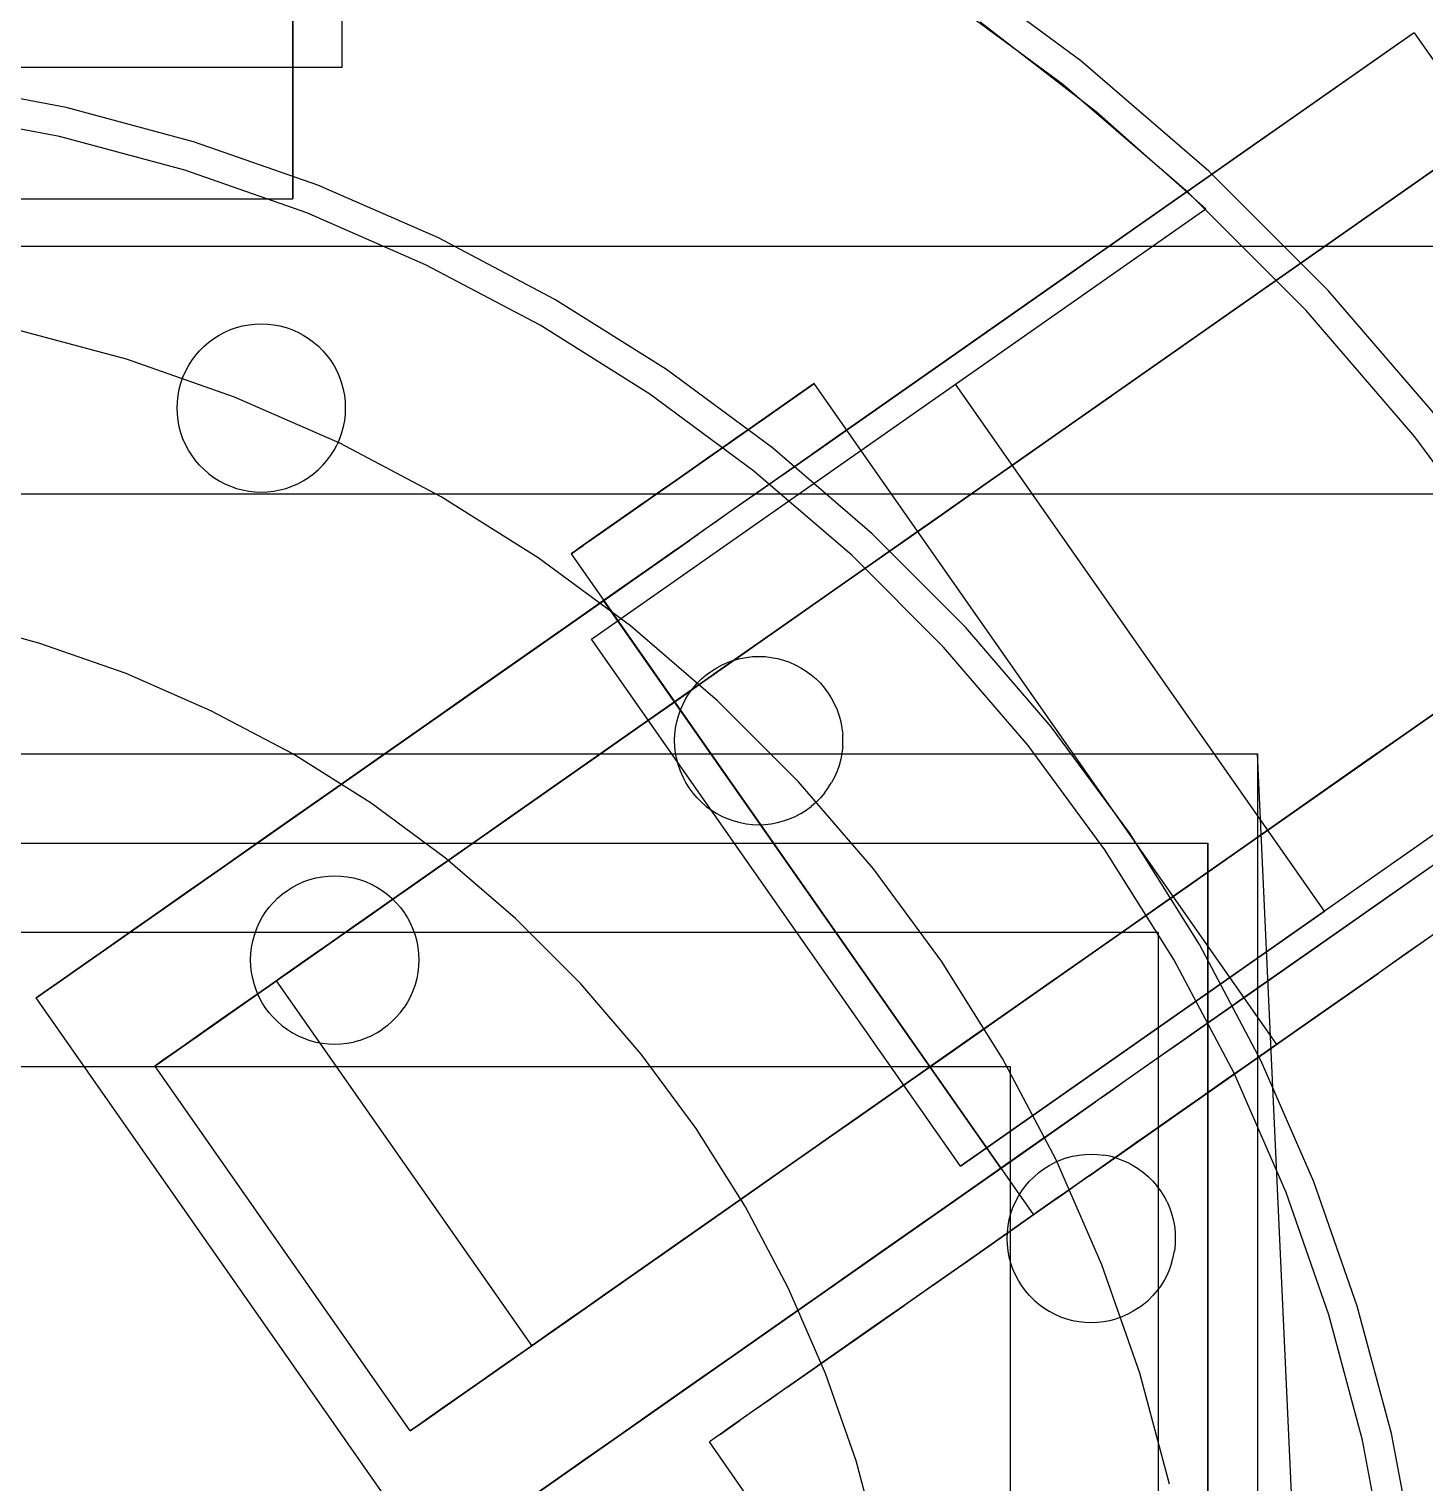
# Model space of a CAD drawing. Header units: millimetres. Extents: x -180 to 1414, y -663 to 972.
# Drawn here: x 1207.17 to 1235.39, y 511.92 to 541.29 of the extents above; entities that cross this region are included whole.
import ezdxf

# ---------------------------------------------------------------- set-up
doc = ezdxf.new("R2010")
doc.units = ezdxf.units.MM
doc.layers.add('TOP', color=8, linetype='Continuous')

msp = doc.modelspace()

# ---------------------------------------------------------------- linework, layer by layer
at = {"layer": 'TOP'}
for p, q in [((1213.5, 540.524), (1213.5, 567.789)), ((1212.5, 537.862), (1212.5, 562.619)), ((1260.527, 555.927), (1229.877, 534.466)), ((1259.162, 554.971), (1228.512, 533.51)), ((1235.039, 527.093), (1265.689, 548.554)), ((1264.324, 547.598), (1233.674, 526.137)), ((1247.49, 546.798), (1216.84, 525.337)), ((1215.475, 524.381), (1246.124, 545.842)), ((1212.5, 542.622), (1212.5, 537.862)), ((1228.431, 540.652), (1225.687, 542.676)), ((1228.057, 540.182), (1225.349, 542.181)), ((1228.057, 540.182), (1225.349, 542.181)), ((1213.5, 540.524), (1213.5, 541.367)), ((1226.398, 541.444), (1228.739, 539.628)), ((1235.012, 541.113), (1223.638, 533.149)), ((1235.012, 541.113), (1223.672, 533.173)), ((1235.167, 541.222), (1223.692, 533.187)), ((1235.128, 541.195), (1223.692, 533.187)), ((1235.128, 541.195), (1223.699, 533.192)), ((1235.012, 541.113), (1234.818, 540.977)), ((1235.128, 541.195), (1235.012, 541.113)), ((1235.167, 541.222), (1235.128, 541.195)), ((1235.167, 541.222), (1243.197, 529.754)), ((1234.549, 540.789), (1223.529, 533.073)), ((1234.549, 540.789), (1223.59, 533.115)), ((1234.818, 540.977), (1223.638, 533.149)), ((1234.818, 540.977), (1223.672, 533.173)), ((1234.549, 540.789), (1234.205, 540.548)), ((1234.818, 540.977), (1234.549, 540.789)), ((1186.5, 540.524), (1213.5, 540.524)), ((1234.205, 540.548), (1223.456, 533.021)), ((1234.205, 540.548), (1223.59, 533.115)), ((1231.016, 538.427), (1228.431, 540.652)), ((1234.205, 540.548), (1233.788, 540.256)), ((1207.922, 539.707), (1205.306, 540.202)), ((1233.788, 540.256), (1223.37, 532.961)), ((1233.788, 540.256), (1223.529, 533.073)), ((1230.608, 537.987), (1228.057, 540.182)), ((1230.608, 537.987), (1228.057, 540.182)), ((1233.788, 540.256), (1233.302, 539.915)), ((1233.302, 539.915), (1223.272, 532.893)), ((1233.302, 539.915), (1223.456, 533.021)), ((1233.302, 539.915), (1232.748, 539.528)), ((1207.788, 539.122), (1205.216, 539.609)), ((1207.788, 539.122), (1205.216, 539.609)), ((1207.788, 539.122), (1205.216, 539.609)), ((1210.493, 539.018), (1207.922, 539.707)), ((1228.739, 539.628), (1230.955, 537.662)), ((1252.652, 539.426), (1222.002, 517.964)), ((1232.748, 539.528), (1223.37, 532.961)), ((1232.748, 539.528), (1232.129, 539.095)), ((1210.316, 538.445), (1207.788, 539.122)), ((1210.316, 538.445), (1207.788, 539.122)), ((1210.316, 538.445), (1207.788, 539.122)), ((1213.006, 538.139), (1210.493, 539.018)), ((1232.129, 539.095), (1223.043, 532.732)), ((1232.129, 539.095), (1223.163, 532.816)), ((1232.129, 539.095), (1231.45, 538.619)), ((1212.787, 537.581), (1210.316, 538.445)), ((1212.787, 537.581), (1210.316, 538.445)), ((1212.787, 537.581), (1210.316, 538.445)), ((1220.637, 517.008), (1251.287, 538.47)), ((1231.45, 538.619), (1222.913, 532.641)), ((1231.45, 538.619), (1230.714, 538.103)), ((1233.427, 536.016), (1231.016, 538.427)), ((1215.446, 537.074), (1213.006, 538.139)), ((1230.714, 538.103), (1229.924, 537.551)), ((1187.5, 537.862), (1212.5, 537.862)), ((1232.987, 535.608), (1230.608, 537.987)), ((1232.987, 535.608), (1230.608, 537.987)), ((1215.186, 536.534), (1212.787, 537.581)), ((1215.186, 536.534), (1212.787, 537.581)), ((1215.186, 536.534), (1212.787, 537.581)), ((1218.542, 528.97), (1230.955, 537.662)), ((1229.924, 537.551), (1222.774, 532.544)), ((1225.898, 534.121), (1230.955, 537.662)), ((1229.924, 537.551), (1229.086, 536.964)), ((1217.8, 535.831), (1215.446, 537.074)), ((1229.086, 536.964), (1222.471, 532.331)), ((1229.086, 536.964), (1222.626, 532.44)), ((1229.086, 536.964), (1228.205, 536.346)), ((1210.013, 536.9), (1206.707, 536.9)), ((1210.147, 536.9), (1206.796, 536.9)), ((1213.264, 536.9), (1210.013, 536.9)), ((1213.441, 536.9), (1210.147, 536.9)), ((1216.44, 536.9), (1213.264, 536.9)), ((1216.66, 536.9), (1213.441, 536.9)), ((1219.525, 536.9), (1216.44, 536.9)), ((1219.785, 536.9), (1216.66, 536.9)), ((1222.5, 536.9), (1219.525, 536.9)), ((1222.8, 536.9), (1219.785, 536.9)), ((1225.349, 536.9), (1222.5, 536.9)), ((1225.687, 536.9), (1222.8, 536.9)), ((1228.057, 536.9), (1225.349, 536.9)), ((1228.431, 536.9), (1225.687, 536.9)), ((1230.608, 536.9), (1228.057, 536.9)), ((1231.016, 536.9), (1228.431, 536.9)), ((1232.987, 536.9), (1230.608, 536.9)), ((1233.427, 536.9), (1231.016, 536.9)), ((1235.182, 536.9), (1232.987, 536.9)), ((1235.652, 536.9), (1233.427, 536.9)), ((1237.181, 536.9), (1235.182, 536.9)), ((1217.5, 535.311), (1215.186, 536.534)), ((1217.5, 535.311), (1215.186, 536.534)), ((1217.5, 535.311), (1215.186, 536.534)), ((1228.205, 536.346), (1222.308, 532.218)), ((1228.205, 536.346), (1222.626, 532.44)), ((1228.205, 536.346), (1227.284, 535.702)), ((1220.054, 534.414), (1217.8, 535.831)), ((1235.652, 533.431), (1233.427, 536.016)), ((1227.284, 535.702), (1222.471, 532.331)), ((1227.284, 535.702), (1226.329, 535.033)), ((1235.182, 533.057), (1232.987, 535.608)), ((1235.182, 533.057), (1232.987, 535.608)), ((1209.137, 534.623), (1206.898, 535.223)), ((1211.013, 535.113), (1211.126, 535.172)), ((1211.126, 535.172), (1211.242, 535.223)), ((1211.242, 535.223), (1211.362, 535.265)), ((1211.362, 535.265), (1211.485, 535.298)), ((1211.485, 535.298), (1211.61, 535.321)), ((1211.61, 535.321), (1211.736, 535.336)), ((1211.736, 535.336), (1211.863, 535.34)), ((1211.863, 535.34), (1211.99, 535.336)), ((1211.99, 535.336), (1212.117, 535.321)), ((1212.117, 535.321), (1212.241, 535.298)), ((1212.241, 535.298), (1212.364, 535.265)), ((1212.364, 535.265), (1212.484, 535.223)), ((1212.484, 535.223), (1212.601, 535.172)), ((1212.601, 535.172), (1212.713, 535.113)), ((1219.716, 533.918), (1217.5, 535.311)), ((1219.716, 533.918), (1217.5, 535.311)), ((1219.716, 533.918), (1217.5, 535.311)), ((1210.617, 534.797), (1210.707, 534.886)), ((1210.707, 534.886), (1210.803, 534.969)), ((1210.803, 534.969), (1210.906, 535.045)), ((1210.906, 535.045), (1211.013, 535.113)), ((1212.713, 535.113), (1212.821, 535.045)), ((1212.821, 535.045), (1212.923, 534.969)), ((1212.923, 534.969), (1213.019, 534.886)), ((1213.019, 534.886), (1213.109, 534.797)), ((1226.329, 535.033), (1221.966, 531.978)), ((1226.329, 535.033), (1222.14, 532.1)), ((1226.329, 535.033), (1225.346, 534.345)), ((1211.326, 533.857), (1209.137, 534.623)), ((1210.391, 534.49), (1210.459, 534.598)), ((1210.459, 534.598), (1210.534, 534.7)), ((1210.534, 534.7), (1210.617, 534.797)), ((1213.109, 534.797), (1213.192, 534.7)), ((1213.192, 534.7), (1213.268, 534.598)), ((1213.268, 534.598), (1213.335, 534.49)), ((1210.281, 534.261), (1210.332, 534.378)), ((1210.332, 534.378), (1210.391, 534.49)), ((1213.335, 534.49), (1213.395, 534.378)), ((1213.395, 534.378), (1213.446, 534.261)), ((1222.196, 532.833), (1220.054, 534.414)), ((1225.346, 534.345), (1221.966, 531.978)), ((1225.346, 534.345), (1224.341, 533.641)), ((1229.877, 534.466), (1229.051, 533.887)), ((1210.182, 533.894), (1210.206, 534.019)), ((1210.206, 534.019), (1210.239, 534.141)), ((1210.239, 534.141), (1210.281, 534.261)), ((1213.446, 534.261), (1213.488, 534.141)), ((1213.488, 534.141), (1213.521, 534.019)), ((1213.521, 534.019), (1213.544, 533.894)), ((1218.542, 528.97), (1225.898, 534.121)), ((1219.05, 531.34), (1223.033, 534.129)), ((1219.198, 531.444), (1223.033, 534.129)), ((1223.04, 534.134), (1222.796, 533.963)), ((1222.796, 533.963), (1222.93, 534.057)), ((1222.87, 534.015), (1222.796, 533.963)), ((1223.04, 534.134), (1222.87, 534.015)), ((1222.93, 534.057), (1222.87, 534.015)), ((1223.04, 534.134), (1222.93, 534.057)), ((1222.93, 534.057), (1223.012, 534.115)), ((1222.978, 534.091), (1222.93, 534.057)), ((1223.033, 534.129), (1222.978, 534.091)), ((1223.012, 534.115), (1222.978, 534.091)), ((1223.033, 534.129), (1223.012, 534.115)), ((1223.033, 534.129), (1223.04, 534.134)), ((1232.389, 520.782), (1223.04, 534.134)), ((1233.354, 523.472), (1225.898, 534.121)), ((1210.163, 533.64), (1210.168, 533.767)), ((1210.168, 533.767), (1210.182, 533.894)), ((1213.45, 532.93), (1211.326, 533.857)), ((1213.544, 533.894), (1213.558, 533.767)), ((1213.558, 533.767), (1213.563, 533.64)), ((1222.504, 533.758), (1218.234, 530.769)), ((1221.822, 532.364), (1219.716, 533.918)), ((1221.822, 532.364), (1219.716, 533.918)), ((1221.822, 532.364), (1219.716, 533.918)), ((1221.129, 532.796), (1222.796, 533.963)), ((1221.648, 533.16), (1222.71, 533.903)), ((1221.648, 533.16), (1222.613, 533.835)), ((1222.504, 533.758), (1222.384, 533.674)), ((1222.613, 533.835), (1222.504, 533.758)), ((1222.71, 533.903), (1222.613, 533.835)), ((1222.796, 533.963), (1222.71, 533.903)), ((1229.051, 533.887), (1227.843, 533.041)), ((1228.19, 533.284), (1229.051, 533.887)), ((1210.168, 533.513), (1210.163, 533.64)), ((1210.182, 533.387), (1210.168, 533.513)), ((1213.558, 533.513), (1213.544, 533.387)), ((1213.563, 533.64), (1213.558, 533.513)), ((1222.384, 533.674), (1220.216, 532.157)), ((1222.114, 533.486), (1220.216, 532.157)), ((1224.341, 533.641), (1221.789, 531.854)), ((1221.967, 533.382), (1222.384, 533.674)), ((1222.114, 533.486), (1221.967, 533.382)), ((1222.384, 533.674), (1222.114, 533.486)), ((1222.254, 533.583), (1222.114, 533.486)), ((1222.384, 533.674), (1222.254, 533.583)), ((1224.341, 533.641), (1223.317, 532.924)), ((1228.512, 533.51), (1227.843, 533.041)), ((1210.206, 533.262), (1210.182, 533.387)), ((1210.239, 533.139), (1210.206, 533.262)), ((1210.281, 533.019), (1210.239, 533.139)), ((1213.488, 533.139), (1213.446, 533.019)), ((1213.521, 533.262), (1213.488, 533.139)), ((1213.544, 533.387), (1213.521, 533.262)), ((1221.648, 533.16), (1221.48, 533.042)), ((1221.811, 533.273), (1221.648, 533.16)), ((1221.967, 533.382), (1221.811, 533.273)), ((1223.59, 533.115), (1223.529, 533.073)), ((1223.638, 533.149), (1223.59, 533.115)), ((1223.672, 533.173), (1223.638, 533.149)), ((1223.692, 533.187), (1223.672, 533.173)), ((1223.699, 533.192), (1223.692, 533.187)), ((1231.729, 521.724), (1223.699, 533.192)), ((1227.298, 532.66), (1228.19, 533.284)), ((1210.332, 532.903), (1210.281, 533.019)), ((1210.391, 532.79), (1210.332, 532.903)), ((1213.335, 532.79), (1213.395, 532.903)), ((1213.446, 533.019), (1213.395, 532.903)), ((1215.5, 531.847), (1213.45, 532.93)), ((1221.307, 532.92), (1220.216, 532.157)), ((1221.307, 532.92), (1221.129, 532.796)), ((1221.48, 533.042), (1221.307, 532.92)), ((1223.317, 532.924), (1221.608, 531.727)), ((1224.214, 531.097), (1222.196, 532.833)), ((1223.317, 532.924), (1222.282, 532.2)), ((1223.163, 532.816), (1223.043, 532.732)), ((1223.272, 532.893), (1223.163, 532.816)), ((1223.37, 532.961), (1223.272, 532.893)), ((1223.456, 533.021), (1223.37, 532.961)), ((1223.529, 533.073), (1223.456, 533.021)), ((1227.843, 533.041), (1227.145, 532.552)), ((1237.181, 530.349), (1235.182, 533.057)), ((1237.181, 530.349), (1235.182, 533.057)), ((1210.459, 532.683), (1210.391, 532.79)), ((1210.534, 532.58), (1210.459, 532.683)), ((1210.617, 532.484), (1210.534, 532.58)), ((1213.109, 532.484), (1213.192, 532.58)), ((1213.192, 532.58), (1213.268, 532.683)), ((1213.268, 532.683), (1213.335, 532.79)), ((1219.353, 531.553), (1221.129, 532.796)), ((1220.035, 532.03), (1221.129, 532.796)), ((1220.216, 532.157), (1221.129, 532.796)), ((1220.766, 532.542), (1220.399, 532.284)), ((1220.582, 532.413), (1221.129, 532.796)), ((1220.766, 532.542), (1220.582, 532.413)), ((1221.129, 532.796), (1220.766, 532.542)), ((1220.948, 532.67), (1220.766, 532.542)), ((1221.129, 532.796), (1220.948, 532.67)), ((1222.774, 532.544), (1222.626, 532.44)), ((1222.913, 532.641), (1222.774, 532.544)), ((1223.043, 532.732), (1222.913, 532.641)), ((1226.38, 532.017), (1227.298, 532.66)), ((1227.145, 532.552), (1226.422, 532.046)), ((1210.707, 532.394), (1210.617, 532.484)), ((1210.707, 532.394), (1210.803, 532.311)), ((1210.803, 532.311), (1210.906, 532.236)), ((1210.906, 532.236), (1211.013, 532.168)), ((1212.713, 532.168), (1212.821, 532.236)), ((1212.821, 532.236), (1212.923, 532.311)), ((1212.923, 532.311), (1213.019, 532.394)), ((1213.019, 532.394), (1213.109, 532.484)), ((1220.216, 532.157), (1220.582, 532.413)), ((1220.399, 532.284), (1220.216, 532.157)), ((1220.582, 532.413), (1220.399, 532.284)), ((1223.806, 530.657), (1221.822, 532.364)), ((1223.806, 530.657), (1221.822, 532.364)), ((1223.806, 530.657), (1221.822, 532.364)), ((1222.471, 532.331), (1222.308, 532.218)), ((1222.626, 532.44), (1222.471, 532.331)), ((1211.013, 532.168), (1211.126, 532.109)), ((1211.126, 532.109), (1211.242, 532.058)), ((1211.242, 532.058), (1211.362, 532.016)), ((1211.362, 532.016), (1211.485, 531.983)), ((1211.485, 531.983), (1211.61, 531.959)), ((1211.61, 531.959), (1211.736, 531.945)), ((1211.736, 531.945), (1211.863, 531.94)), ((1211.863, 531.94), (1211.99, 531.945)), ((1211.99, 531.945), (1212.117, 531.959)), ((1212.117, 531.959), (1212.241, 531.983)), ((1212.241, 531.983), (1212.364, 532.016)), ((1212.364, 532.016), (1212.484, 532.058)), ((1212.484, 532.058), (1212.601, 532.109)), ((1212.601, 532.109), (1212.713, 532.168)), ((1219.516, 531.666), (1220.035, 532.03)), ((1220.035, 532.03), (1219.684, 531.784)), ((1220.035, 532.03), (1219.858, 531.906)), ((1220.216, 532.157), (1220.035, 532.03)), ((1222.282, 532.2), (1221.242, 531.471)), ((1221.966, 531.978), (1221.789, 531.854)), ((1222.14, 532.1), (1221.966, 531.978)), ((1222.308, 532.218), (1222.14, 532.1)), ((1225.442, 531.36), (1226.38, 532.017)), ((1225.678, 531.525), (1226.422, 532.046)), ((1210.013, 531.9), (1206.707, 531.9)), ((1210.147, 531.9), (1206.796, 531.9)), ((1213.264, 531.9), (1210.013, 531.9)), ((1213.441, 531.9), (1210.147, 531.9)), ((1216.44, 531.9), (1213.264, 531.9)), ((1216.66, 531.9), (1213.441, 531.9)), ((1217.463, 530.613), (1215.5, 531.847)), ((1219.525, 531.9), (1216.44, 531.9)), ((1219.785, 531.9), (1216.66, 531.9)), ((1219.516, 531.666), (1219.353, 531.553)), ((1219.684, 531.784), (1219.516, 531.666)), ((1222.5, 531.9), (1219.525, 531.9)), ((1219.858, 531.906), (1219.684, 531.784)), ((1222.8, 531.9), (1219.785, 531.9)), ((1221.608, 531.727), (1221.425, 531.6)), ((1221.789, 531.854), (1221.608, 531.727)), ((1225.349, 531.9), (1222.5, 531.9)), ((1225.687, 531.9), (1222.8, 531.9)), ((1228.057, 531.9), (1225.349, 531.9)), ((1228.431, 531.9), (1225.687, 531.9)), ((1230.608, 531.9), (1228.057, 531.9)), ((1231.016, 531.9), (1228.431, 531.9)), ((1232.987, 531.9), (1230.608, 531.9)), ((1233.427, 531.9), (1231.016, 531.9)), ((1235.182, 531.9), (1232.987, 531.9)), ((1235.652, 531.9), (1233.427, 531.9)), ((1237.181, 531.9), (1235.182, 531.9)), ((1219.353, 531.553), (1218.661, 531.068)), ((1219.353, 531.553), (1218.781, 531.152)), ((1219.353, 531.553), (1218.911, 531.243)), ((1219.198, 531.444), (1218.911, 531.243)), ((1219.198, 531.444), (1219.05, 531.34)), ((1219.353, 531.553), (1219.198, 531.444)), ((1221.242, 531.471), (1220.201, 530.742)), ((1221.242, 531.471), (1221.058, 531.342)), ((1221.425, 531.6), (1221.242, 531.471)), ((1224.488, 530.692), (1225.442, 531.36)), ((1225.678, 531.525), (1224.917, 530.993)), ((1217.137, 528.597), (1220.695, 531.088)), ((1218.661, 531.068), (1218.295, 530.811)), ((1218.661, 531.068), (1218.368, 530.863)), ((1218.454, 530.923), (1219.05, 531.34)), ((1218.454, 530.923), (1218.781, 531.152)), ((1218.661, 531.068), (1218.552, 530.991)), ((1218.781, 531.152), (1218.661, 531.068)), ((1218.911, 531.243), (1218.781, 531.152)), ((1219.05, 531.34), (1218.911, 531.243)), ((1220.695, 531.088), (1220.517, 530.964)), ((1220.876, 531.215), (1220.695, 531.088)), ((1221.058, 531.342), (1220.876, 531.215)), ((1226.097, 529.214), (1224.214, 531.097)), ((1218.132, 530.697), (1218.368, 530.863)), ((1218.132, 530.697), (1218.295, 530.811)), ((1218.132, 530.697), (1218.234, 530.769)), ((1218.143, 529.301), (1220.517, 530.964)), ((1218.234, 530.769), (1218.152, 530.712)), ((1218.234, 530.769), (1218.186, 530.735)), ((1218.295, 530.811), (1218.234, 530.769)), ((1218.368, 530.863), (1218.295, 530.811)), ((1218.552, 530.991), (1218.368, 530.863)), ((1218.454, 530.923), (1218.368, 530.863)), ((1218.552, 530.991), (1218.454, 530.923)), ((1220.344, 530.842), (1220.176, 530.724)), ((1220.517, 530.964), (1220.344, 530.842)), ((1224.917, 530.993), (1224.144, 530.451)), ((1213.397, 525.978), (1219.857, 530.502)), ((1214.279, 526.596), (1220.013, 530.611)), ((1215.2, 527.24), (1220.176, 530.724)), ((1219.328, 529.237), (1217.463, 530.613)), ((1218.132, 530.697), (1218.125, 530.692)), ((1218.125, 530.692), (1227.474, 517.34)), ((1218.132, 530.697), (1218.186, 530.735)), ((1218.152, 530.712), (1218.132, 530.697)), ((1218.186, 530.735), (1218.152, 530.712)), ((1220.201, 530.742), (1219.166, 530.018)), ((1219.857, 530.502), (1219.71, 530.398)), ((1220.013, 530.611), (1219.857, 530.502)), ((1220.176, 530.724), (1220.013, 530.611)), ((1223.523, 530.017), (1224.488, 530.692)), ((1225.657, 528.806), (1223.806, 530.657)), ((1225.657, 528.806), (1223.806, 530.657)), ((1225.657, 528.806), (1223.806, 530.657)), ((1211.034, 524.323), (1219.44, 530.21)), ((1212.559, 525.392), (1219.71, 530.398)), ((1219.44, 530.21), (1219.32, 530.126)), ((1219.57, 530.301), (1219.44, 530.21)), ((1219.71, 530.398), (1219.57, 530.301)), ((1224.144, 530.451), (1223.363, 529.904)), ((1208.695, 522.686), (1219.114, 529.981)), ((1208.695, 522.686), (1219.028, 529.921)), ((1209.182, 523.027), (1219.114, 529.981)), ((1209.182, 523.027), (1219.028, 529.921)), ((1209.736, 523.415), (1219.32, 530.126)), ((1209.736, 523.415), (1219.211, 530.049)), ((1209.736, 523.415), (1219.114, 529.981)), ((1210.354, 523.848), (1219.32, 530.126)), ((1211.034, 524.323), (1219.32, 530.126)), ((1219.166, 530.018), (1218.143, 529.301)), ((1219.028, 529.921), (1218.954, 529.869)), ((1219.114, 529.981), (1219.028, 529.921)), ((1219.211, 530.049), (1219.114, 529.981)), ((1219.32, 530.126), (1219.211, 530.049)), ((1222.554, 529.338), (1223.523, 530.017)), ((1223.363, 529.904), (1222.577, 529.354)), ((1207.316, 521.72), (1218.784, 529.75)), ((1207.355, 521.747), (1218.791, 529.755)), ((1207.472, 521.829), (1218.812, 529.77)), ((1207.665, 521.965), (1218.894, 529.827)), ((1207.665, 521.965), (1218.846, 529.793)), ((1207.935, 522.153), (1218.954, 529.869)), ((1207.935, 522.153), (1218.846, 529.793)), ((1208.279, 522.394), (1218.954, 529.869)), ((1208.279, 522.394), (1218.894, 529.827)), ((1208.695, 522.686), (1218.954, 529.869)), ((1218.791, 529.755), (1218.784, 529.75)), ((1226.814, 518.282), (1218.784, 529.75)), ((1218.812, 529.77), (1218.791, 529.755)), ((1218.846, 529.793), (1218.812, 529.77)), ((1218.894, 529.827), (1218.846, 529.793)), ((1218.954, 529.869), (1218.894, 529.827)), ((1243.042, 529.645), (1231.668, 521.68)), ((1243.042, 529.645), (1231.702, 521.704)), ((1243.159, 529.726), (1231.722, 521.719)), ((1243.197, 529.754), (1231.729, 521.724)), ((1207.369, 528.889), (1205.563, 529.373)), ((1218.143, 529.301), (1217.137, 528.597)), ((1221.586, 528.66), (1222.554, 529.338)), ((1221.793, 528.805), (1222.577, 529.354)), ((1242.848, 529.509), (1231.62, 521.647)), ((1242.579, 529.321), (1231.62, 521.647)), ((1242.579, 529.321), (1231.668, 521.68)), ((1242.848, 529.509), (1231.702, 521.704)), ((1221.085, 527.725), (1219.328, 529.237)), ((1227.833, 527.196), (1226.097, 529.214)), ((1242.235, 529.08), (1231.486, 521.553)), ((1242.235, 529.08), (1231.559, 521.605)), ((1209.134, 528.272), (1207.369, 528.889)), ((1225.998, 518.321), (1218.542, 528.97)), ((1220.624, 527.986), (1221.793, 528.805)), ((1221.793, 528.805), (1221.013, 528.259)), ((1227.364, 526.822), (1225.657, 528.806)), ((1227.364, 526.822), (1225.657, 528.806)), ((1227.364, 526.822), (1225.657, 528.806)), ((1241.818, 528.788), (1231.4, 521.493)), ((1241.818, 528.788), (1231.559, 521.605)), ((1217.137, 528.597), (1216.154, 527.909)), ((1220.624, 527.986), (1221.586, 528.66)), ((1221.07, 528.393), (1221.183, 528.452)), ((1221.183, 528.452), (1221.299, 528.503)), ((1221.299, 528.503), (1221.419, 528.545)), ((1221.419, 528.545), (1221.542, 528.578)), ((1221.542, 528.578), (1221.667, 528.601)), ((1221.667, 528.601), (1221.793, 528.616)), ((1221.793, 528.616), (1221.92, 528.62)), ((1221.92, 528.62), (1222.047, 528.616)), ((1222.047, 528.616), (1222.174, 528.601)), ((1222.174, 528.601), (1222.299, 528.578)), ((1222.299, 528.578), (1222.421, 528.545)), ((1222.421, 528.545), (1222.541, 528.503)), ((1222.541, 528.503), (1222.658, 528.452)), ((1222.658, 528.452), (1222.77, 528.393)), ((1241.332, 528.447), (1231.302, 521.425)), ((1241.332, 528.447), (1231.4, 521.493)), ((1210.847, 527.524), (1209.134, 528.272)), ((1219.673, 527.321), (1221.013, 528.259)), ((1220.242, 527.719), (1221.013, 528.259)), ((1220.674, 528.077), (1220.764, 528.166)), ((1220.764, 528.166), (1220.86, 528.249)), ((1220.86, 528.249), (1220.963, 528.325)), ((1220.963, 528.325), (1221.07, 528.393)), ((1222.77, 528.393), (1222.878, 528.325)), ((1222.878, 528.325), (1222.98, 528.249)), ((1222.98, 528.249), (1223.077, 528.166)), ((1223.077, 528.166), (1223.166, 528.077)), ((1216.154, 527.909), (1215.2, 527.24)), ((1219.673, 527.321), (1220.624, 527.986)), ((1220.448, 527.77), (1220.516, 527.878)), ((1220.516, 527.878), (1220.591, 527.98)), ((1220.591, 527.98), (1220.674, 528.077)), ((1223.166, 528.077), (1223.249, 527.98)), ((1223.249, 527.98), (1223.325, 527.878)), ((1223.325, 527.878), (1223.393, 527.77)), ((1240.778, 528.059), (1231.302, 521.425)), ((1240.778, 528.059), (1231.4, 521.493)), ((1219.486, 527.189), (1220.242, 527.719)), ((1220.296, 527.421), (1220.338, 527.541)), ((1220.338, 527.541), (1220.389, 527.658)), ((1220.389, 527.658), (1220.448, 527.77)), ((1222.725, 526.085), (1221.085, 527.725)), ((1223.393, 527.77), (1223.452, 527.658)), ((1223.452, 527.658), (1223.503, 527.541)), ((1223.503, 527.541), (1223.545, 527.421)), ((1240.159, 527.626), (1231.073, 521.264)), ((1212.5, 526.651), (1210.847, 527.524)), ((1215.2, 527.24), (1214.279, 526.596)), ((1218.739, 526.667), (1219.673, 527.321)), ((1220.239, 527.174), (1220.263, 527.299)), ((1220.263, 527.299), (1220.296, 527.421)), ((1223.545, 527.421), (1223.578, 527.299)), ((1223.578, 527.299), (1223.601, 527.174)), ((1239.01, 527.432), (1225.998, 518.321)), ((1239.01, 527.432), (1233.354, 523.472)), ((1218.746, 526.672), (1219.486, 527.189)), ((1220.22, 526.92), (1220.225, 527.047)), ((1220.225, 527.047), (1220.239, 527.174)), ((1223.601, 527.174), (1223.616, 527.047)), ((1223.62, 526.92), (1223.616, 527.047)), ((1229.414, 525.054), (1227.833, 527.196)), ((1235.039, 527.093), (1233.005, 525.669)), ((1235.039, 527.093), (1234.214, 526.515)), ((1168, 526.651), (1232, 526.651)), ((1214.083, 525.656), (1212.5, 526.651)), ((1216.942, 525.409), (1218.746, 526.672)), ((1217.827, 526.028), (1218.739, 526.667)), ((1218.029, 526.17), (1218.746, 526.672)), ((1220.225, 526.793), (1220.22, 526.92)), ((1220.239, 526.667), (1220.225, 526.793)), ((1220.263, 526.542), (1220.239, 526.667)), ((1223.601, 526.667), (1223.578, 526.542)), ((1223.616, 526.793), (1223.601, 526.667)), ((1223.616, 526.793), (1223.62, 526.92)), ((1228.918, 524.716), (1227.364, 526.822)), ((1228.918, 524.716), (1227.364, 526.822)), ((1228.918, 524.716), (1227.364, 526.822)), ((1234, 483.349), (1232, 526.651)), ((1232, 526.651), (1232, 471.651)), ((1214.279, 526.596), (1213.397, 525.978)), ((1220.296, 526.419), (1220.263, 526.542)), ((1220.338, 526.299), (1220.296, 526.419)), ((1223.545, 526.419), (1223.503, 526.299)), ((1223.578, 526.542), (1223.545, 526.419)), ((1234.214, 526.515), (1232.307, 525.18)), ((1233.352, 525.912), (1234.214, 526.515)), ((1216.09, 524.812), (1218.029, 526.17)), ((1217.338, 525.686), (1218.029, 526.17)), ((1220.389, 526.183), (1220.338, 526.299)), ((1220.448, 526.07), (1220.389, 526.183)), ((1220.516, 525.963), (1220.448, 526.07)), ((1224.237, 524.328), (1222.725, 526.085)), ((1223.325, 525.963), (1223.393, 526.07)), ((1223.452, 526.183), (1223.393, 526.07)), ((1223.503, 526.299), (1223.452, 526.183)), ((1237.954, 526.082), (1230.804, 521.076)), ((1233.674, 526.137), (1233.005, 525.669)), ((1213.397, 525.978), (1212.559, 525.392)), ((1216.942, 525.409), (1217.827, 526.028)), ((1220.591, 525.86), (1220.516, 525.963)), ((1220.674, 525.764), (1220.591, 525.86)), ((1223.249, 525.86), (1223.166, 525.764)), ((1223.249, 525.86), (1223.325, 525.963)), ((1232.46, 525.287), (1233.352, 525.912)), ((1215.587, 524.546), (1214.083, 525.656)), ((1216.677, 525.223), (1217.338, 525.686)), ((1220.674, 525.764), (1220.764, 525.674)), ((1220.764, 525.674), (1220.86, 525.591)), ((1220.86, 525.591), (1220.963, 525.516)), ((1220.963, 525.516), (1221.07, 525.448)), ((1222.77, 525.448), (1222.878, 525.516)), ((1222.878, 525.516), (1222.98, 525.591)), ((1223.077, 525.674), (1222.98, 525.591)), ((1223.166, 525.764), (1223.077, 525.674)), ((1237.116, 525.496), (1230.656, 520.972)), ((1233.005, 525.669), (1232.307, 525.18)), ((1212.559, 525.392), (1211.77, 524.839)), ((1215.274, 524.24), (1216.677, 525.223)), ((1216.049, 524.783), (1216.677, 525.223)), ((1216.09, 524.812), (1216.942, 525.409)), ((1216.84, 525.337), (1216.203, 524.891)), ((1221.07, 525.448), (1221.183, 525.389)), ((1221.183, 525.389), (1221.299, 525.338)), ((1221.299, 525.338), (1221.419, 525.296)), ((1221.419, 525.296), (1221.542, 525.263)), ((1221.542, 525.263), (1221.667, 525.239)), ((1221.667, 525.239), (1221.793, 525.225)), ((1221.793, 525.225), (1221.92, 525.22)), ((1221.92, 525.22), (1222.047, 525.225)), ((1222.047, 525.225), (1222.174, 525.239)), ((1222.174, 525.239), (1222.299, 525.263)), ((1222.299, 525.263), (1222.421, 525.296)), ((1222.421, 525.296), (1222.541, 525.338)), ((1222.541, 525.338), (1222.658, 525.389)), ((1222.658, 525.389), (1222.77, 525.448)), ((1231.542, 524.645), (1232.46, 525.287)), ((1232.307, 525.18), (1231.584, 524.674)), ((1214.689, 523.831), (1216.203, 524.891)), ((1216.203, 524.891), (1215.603, 524.471)), ((1230.831, 522.8), (1229.414, 525.054)), ((1169, 524.847), (1231, 524.847)), ((1211.77, 524.839), (1211.034, 524.323)), ((1215.274, 524.24), (1216.09, 524.812)), ((1215.459, 524.37), (1216.049, 524.783)), ((1230.311, 522.5), (1228.918, 524.716)), ((1230.311, 522.5), (1228.918, 524.716)), ((1230.311, 522.5), (1228.918, 524.716)), ((1236.235, 524.878), (1230.501, 520.863)), ((1230.604, 523.987), (1231.542, 524.645)), ((1231.584, 524.674), (1230.84, 524.153)), ((1231, 485.153), (1231, 524.847)), ((1231, 524.847), (1231, 469.847)), ((1236.235, 524.878), (1235.314, 524.234)), ((1211.034, 524.323), (1210.354, 523.848)), ((1215.475, 524.381), (1214.689, 523.831)), ((1214.909, 523.985), (1215.459, 524.37)), ((1215.603, 524.471), (1215.042, 524.078)), ((1217.004, 523.326), (1215.587, 524.546)), ((1225.613, 522.463), (1224.237, 524.328)), ((1212.498, 523.96), (1212.611, 524.019)), ((1212.611, 524.019), (1212.727, 524.07)), ((1212.727, 524.07), (1212.847, 524.112)), ((1212.847, 524.112), (1212.97, 524.145)), ((1212.97, 524.145), (1213.095, 524.169)), ((1213.095, 524.169), (1213.221, 524.183)), ((1213.221, 524.183), (1213.348, 524.188)), ((1213.257, 522.828), (1215.042, 524.078)), ((1213.348, 524.188), (1213.475, 524.183)), ((1213.475, 524.183), (1213.602, 524.169)), ((1213.602, 524.169), (1213.727, 524.145)), ((1213.727, 524.145), (1213.849, 524.112)), ((1213.849, 524.112), (1213.969, 524.07)), ((1213.969, 524.07), (1214.086, 524.019)), ((1214.086, 524.019), (1214.198, 523.96)), ((1214.499, 523.698), (1215.274, 524.24)), ((1215.042, 524.078), (1214.525, 523.716)), ((1230.84, 524.153), (1230.079, 523.62)), ((1235.314, 524.234), (1230.338, 520.749)), ((1235.314, 524.234), (1234.359, 523.565)), ((1210.354, 523.848), (1209.736, 523.415)), ((1212.102, 523.644), (1212.192, 523.734)), ((1212.192, 523.734), (1212.288, 523.817)), ((1212.288, 523.817), (1212.391, 523.892)), ((1212.391, 523.892), (1212.498, 523.96)), ((1212.618, 522.38), (1214.525, 523.716)), ((1214.689, 523.831), (1213.949, 523.312)), ((1214.525, 523.716), (1214.052, 523.385)), ((1214.198, 523.96), (1214.306, 523.892)), ((1214.306, 523.892), (1214.408, 523.817)), ((1214.402, 523.63), (1214.909, 523.985)), ((1214.408, 523.817), (1214.505, 523.734)), ((1214.505, 523.734), (1214.594, 523.644)), ((1229.65, 523.319), (1230.604, 523.987)), ((1209.736, 523.415), (1209.182, 523.027)), ((1211.876, 523.338), (1211.944, 523.445)), ((1211.944, 523.445), (1212.019, 523.548)), ((1212.019, 523.548), (1212.102, 523.644)), ((1213.771, 523.188), (1214.499, 523.698)), ((1213.941, 523.307), (1214.402, 523.63)), ((1214.594, 523.644), (1214.677, 523.548)), ((1214.677, 523.548), (1214.753, 523.445)), ((1214.753, 523.445), (1214.821, 523.338)), ((1225.998, 518.321), (1233.354, 523.472)), ((1230.079, 523.62), (1229.306, 523.079)), ((1234.359, 523.565), (1233.377, 522.877)), ((1236.537, 523.686), (1234.437, 522.216)), ((1211.766, 523.109), (1211.817, 523.225)), ((1211.817, 523.225), (1211.876, 523.338)), ((1213.092, 522.712), (1213.771, 523.188)), ((1213.949, 523.312), (1213.257, 522.828)), ((1213.53, 523.019), (1213.941, 523.307)), ((1214.052, 523.385), (1213.628, 523.088)), ((1214.821, 523.338), (1214.88, 523.225)), ((1214.88, 523.225), (1214.931, 523.109)), ((1218.326, 522.004), (1217.004, 523.326)), ((1228.685, 522.644), (1229.65, 523.319)), ((1236.06, 523.352), (1234.437, 522.216)), ((1230, 523.043), (1170, 523.043)), ((1209.182, 523.027), (1208.695, 522.686)), ((1211.39, 521.521), (1213.53, 523.019)), ((1211.511, 521.606), (1213.628, 523.088)), ((1211.667, 522.741), (1211.691, 522.866)), ((1211.691, 522.866), (1211.724, 522.989)), ((1211.724, 522.989), (1211.766, 523.109)), ((1213.257, 522.828), (1212.618, 522.38)), ((1213.169, 522.766), (1213.53, 523.019)), ((1213.628, 523.088), (1213.254, 522.826)), ((1214.931, 523.109), (1214.973, 522.989)), ((1214.973, 522.989), (1215.006, 522.866)), ((1215.006, 522.866), (1215.029, 522.741)), ((1229.306, 523.079), (1228.525, 522.532)), ((1230, 486.957), (1230, 523.043)), ((1230, 468.043), (1230, 523.043)), ((1233.377, 522.877), (1232.371, 522.173)), ((1235.55, 522.995), (1235.007, 522.615)), ((1208.695, 522.686), (1208.279, 522.394)), ((1210.566, 520.944), (1212.862, 522.551)), ((1210.945, 521.209), (1213.169, 522.766)), ((1211.648, 522.488), (1211.653, 522.615)), ((1211.653, 522.615), (1211.667, 522.741)), ((1212.466, 522.274), (1213.092, 522.712)), ((1212.609, 522.374), (1212.862, 522.551)), ((1212.934, 522.602), (1212.667, 522.415)), ((1212.862, 522.551), (1213.169, 522.766)), ((1213.254, 522.826), (1212.934, 522.602)), ((1215.029, 522.741), (1215.044, 522.615)), ((1215.044, 522.615), (1215.048, 522.488)), ((1222.487, 513.848), (1235.007, 522.615)), ((1227.717, 521.966), (1228.685, 522.644)), ((1232.074, 520.446), (1230.831, 522.8)), ((1235.007, 522.615), (1234.437, 522.216)), ((1208.279, 522.394), (1207.935, 522.153)), ((1209.877, 520.461), (1212.457, 522.268)), ((1210.066, 520.594), (1212.457, 522.268)), ((1210.254, 520.725), (1212.609, 522.374)), ((1210.326, 520.776), (1212.667, 522.415)), ((1211.653, 522.361), (1211.648, 522.488)), ((1211.667, 522.234), (1211.653, 522.361)), ((1211.898, 521.876), (1212.466, 522.274)), ((1212.618, 522.38), (1212.035, 521.972)), ((1212.457, 522.268), (1212.303, 522.16)), ((1212.413, 522.237), (1212.609, 522.374)), ((1212.667, 522.415), (1212.457, 522.268)), ((1215.044, 522.361), (1215.029, 522.234)), ((1215.048, 522.488), (1215.044, 522.361)), ((1226.847, 520.5), (1225.613, 522.463)), ((1228.525, 522.532), (1227.74, 521.982)), ((1231.534, 520.186), (1230.311, 522.5)), ((1231.534, 520.186), (1230.311, 522.5)), ((1231.534, 520.186), (1230.311, 522.5)), ((1207.665, 521.965), (1207.472, 521.829)), ((1207.935, 522.153), (1207.665, 521.965)), ((1209.714, 520.347), (1212.193, 522.083)), ((1209.714, 520.347), (1212.171, 522.068)), ((1209.741, 520.366), (1212.193, 522.083)), ((1209.759, 520.379), (1212.208, 522.094)), ((1209.877, 520.461), (1212.303, 522.16)), ((1209.877, 520.461), (1212.208, 522.094)), ((1212.035, 521.972), (1211.511, 521.606)), ((1211.691, 522.11), (1211.667, 522.234)), ((1211.724, 521.987), (1211.691, 522.11)), ((1211.766, 521.867), (1211.724, 521.987)), ((1212.208, 522.094), (1212.171, 522.068)), ((1212.171, 522.068), (1212.193, 522.083)), ((1217.334, 514.696), (1212.171, 522.068)), ((1212.193, 522.083), (1212.274, 522.14)), ((1212.303, 522.16), (1212.208, 522.094)), ((1212.274, 522.14), (1212.413, 522.237)), ((1214.973, 521.987), (1214.931, 521.867)), ((1215.006, 522.11), (1214.973, 521.987)), ((1215.029, 522.234), (1215.006, 522.11)), ((1219.546, 520.587), (1218.326, 522.004)), ((1226.748, 521.288), (1227.717, 521.966)), ((1227.74, 521.982), (1226.955, 521.432)), ((1232.371, 522.173), (1229.638, 520.259)), ((1232.371, 522.173), (1229.819, 520.386)), ((1234.437, 522.216), (1230.605, 519.532)), ((1234.437, 522.216), (1231.274, 520.001)), ((1232.371, 522.173), (1231.347, 521.456)), ((1232.587, 520.921), (1234.437, 522.216)), ((1234.437, 522.216), (1233.841, 521.798)), ((1207.355, 521.747), (1207.316, 521.72)), ((1215.346, 510.252), (1207.316, 521.72)), ((1207.472, 521.829), (1207.355, 521.747)), ((1211.39, 521.521), (1211.898, 521.876)), ((1211.817, 521.75), (1211.766, 521.867)), ((1211.876, 521.638), (1211.817, 521.75)), ((1214.88, 521.75), (1214.821, 521.638)), ((1214.931, 521.867), (1214.88, 521.75)), ((1231.668, 521.68), (1231.62, 521.647)), ((1231.702, 521.704), (1231.668, 521.68)), ((1231.722, 521.719), (1231.702, 521.704)), ((1231.722, 521.719), (1231.729, 521.724)), ((1233.841, 521.798), (1232.587, 520.921)), ((1233.841, 521.798), (1233.223, 521.366)), ((1210.945, 521.209), (1211.39, 521.521)), ((1211.511, 521.606), (1211.05, 521.283)), ((1211.944, 521.53), (1211.876, 521.638)), ((1212.019, 521.428), (1211.944, 521.53)), ((1212.102, 521.332), (1212.019, 521.428)), ((1214.594, 521.332), (1214.677, 521.428)), ((1214.677, 521.428), (1214.753, 521.53)), ((1214.821, 521.638), (1214.753, 521.53)), ((1226.955, 521.432), (1226.175, 520.886)), ((1231.347, 521.456), (1229.638, 520.259)), ((1231.347, 521.456), (1230.313, 520.732)), ((1231.302, 521.425), (1231.193, 521.348)), ((1231.4, 521.493), (1231.302, 521.425)), ((1231.486, 521.553), (1231.4, 521.493)), ((1231.559, 521.605), (1231.486, 521.553)), ((1231.62, 521.647), (1231.559, 521.605)), ((1233.223, 521.366), (1232.587, 520.921)), ((1210.566, 520.944), (1210.945, 521.209)), ((1211.05, 521.283), (1210.654, 521.006)), ((1212.102, 521.332), (1212.192, 521.242)), ((1212.192, 521.242), (1212.288, 521.159)), ((1212.288, 521.159), (1212.391, 521.083)), ((1212.391, 521.083), (1212.498, 521.016)), ((1214.198, 521.016), (1214.306, 521.083)), ((1214.408, 521.159), (1214.306, 521.083)), ((1214.505, 521.242), (1214.408, 521.159)), ((1214.594, 521.332), (1214.505, 521.242)), ((1225.786, 520.614), (1226.748, 521.288)), ((1230.804, 521.076), (1230.656, 520.972)), ((1230.943, 521.173), (1230.804, 521.076)), ((1231.073, 521.264), (1230.943, 521.173)), ((1231.193, 521.348), (1231.073, 521.264)), ((1210.326, 520.776), (1210.066, 520.594)), ((1210.254, 520.725), (1210.566, 520.944)), ((1210.654, 521.006), (1210.326, 520.776)), ((1212.498, 521.016), (1212.611, 520.956)), ((1212.611, 520.956), (1212.727, 520.905)), ((1212.727, 520.905), (1212.847, 520.863)), ((1212.847, 520.863), (1212.97, 520.83)), ((1212.97, 520.83), (1213.095, 520.807)), ((1213.095, 520.807), (1213.221, 520.793)), ((1213.221, 520.793), (1213.348, 520.788)), ((1213.348, 520.788), (1213.475, 520.793)), ((1213.475, 520.793), (1213.602, 520.807)), ((1213.602, 520.807), (1213.727, 520.83)), ((1213.849, 520.863), (1213.727, 520.83)), ((1213.849, 520.863), (1213.969, 520.905)), ((1213.969, 520.905), (1214.086, 520.956)), ((1214.086, 520.956), (1214.198, 521.016)), ((1226.175, 520.886), (1225.405, 520.347)), ((1230.501, 520.863), (1230.338, 520.749)), ((1230.656, 520.972), (1230.501, 520.863)), ((1231.274, 520.001), (1232.587, 520.921)), ((1231.603, 520.231), (1232.382, 520.777)), ((1231.733, 520.322), (1232.382, 520.777)), ((1232.587, 520.921), (1231.937, 520.465)), ((1232.146, 520.611), (1232.382, 520.777)), ((1232.382, 520.777), (1232.361, 520.762)), ((1232.389, 520.782), (1232.382, 520.777)), ((1209.841, 520.436), (1210.012, 520.556)), ((1210.066, 520.594), (1209.877, 520.461)), ((1210.012, 520.556), (1210.254, 520.725)), ((1220.656, 519.083), (1219.546, 520.587)), ((1224.835, 519.948), (1225.786, 520.614)), ((1227.93, 518.45), (1226.847, 520.5)), ((1230.313, 520.732), (1229.272, 520.003)), ((1229.996, 520.51), (1229.819, 520.386)), ((1230.17, 520.632), (1229.996, 520.51)), ((1230.338, 520.749), (1230.17, 520.632)), ((1231.733, 520.322), (1232.219, 520.663)), ((1232.146, 520.611), (1231.733, 520.322)), ((1231.733, 520.322), (1232.06, 520.551)), ((1231.962, 520.483), (1231.853, 520.406)), ((1232.06, 520.551), (1231.962, 520.483)), ((1232.146, 520.611), (1232.06, 520.551)), ((1232.219, 520.663), (1232.146, 520.611)), ((1232.219, 520.663), (1232.361, 520.762)), ((1232.219, 520.663), (1232.327, 520.738)), ((1232.28, 520.705), (1232.219, 520.663)), ((1232.361, 520.762), (1232.28, 520.705)), ((1232.327, 520.738), (1232.28, 520.705)), ((1232.361, 520.762), (1232.327, 520.738)), ((1173, 520.336), (1227, 520.336)), ((1209.759, 520.379), (1209.714, 520.347)), ((1209.714, 520.347), (1209.741, 520.366)), ((1214.876, 512.975), (1209.714, 520.347)), ((1209.741, 520.366), (1209.841, 520.436)), ((1209.877, 520.461), (1209.759, 520.379)), ((1224.648, 519.817), (1225.405, 520.347)), ((1227, 520.336), (1227, 465.336)), ((1227, 520.336), (1227, 489.664)), ((1229.638, 520.259), (1229.456, 520.131)), ((1229.819, 520.386), (1229.638, 520.259)), ((1230.478, 519.444), (1231.733, 520.322)), ((1231.603, 520.231), (1230.829, 519.69)), ((1231.603, 520.231), (1230.998, 519.807)), ((1231.603, 520.231), (1231.16, 519.921)), ((1231.937, 520.465), (1231.274, 520.001)), ((1231.603, 520.231), (1231.316, 520.03)), ((1231.603, 520.231), (1231.464, 520.134)), ((1232.581, 517.787), (1231.534, 520.186)), ((1232.581, 517.787), (1231.534, 520.186)), ((1232.581, 517.787), (1231.534, 520.186)), ((1231.733, 520.322), (1231.603, 520.231)), ((1231.853, 520.406), (1231.733, 520.322)), ((1233.139, 518.006), (1232.074, 520.446)), ((1223.901, 519.294), (1224.835, 519.948)), ((1229.272, 520.003), (1228.231, 519.274)), ((1228.589, 518.121), (1231.274, 520.001)), ((1229.272, 520.003), (1229.088, 519.874)), ((1229.456, 520.131), (1229.272, 520.003)), ((1231.274, 520.001), (1230.605, 519.532)), ((1231.16, 519.921), (1230.998, 519.807)), ((1231.16, 519.921), (1231.464, 520.134)), ((1231.316, 520.03), (1231.16, 519.921)), ((1231.464, 520.134), (1231.316, 520.03)), ((1223.909, 519.299), (1224.648, 519.817)), ((1226.173, 517.833), (1228.725, 519.62)), ((1228.725, 519.62), (1228.548, 519.496)), ((1228.906, 519.746), (1228.725, 519.62)), ((1229.088, 519.874), (1228.906, 519.746)), ((1230.829, 519.69), (1230.115, 519.189)), ((1230.829, 519.69), (1230.478, 519.444)), ((1230.829, 519.69), (1230.656, 519.568)), ((1230.998, 519.807), (1230.829, 519.69)), ((1225.167, 517.129), (1228.374, 519.374)), ((1228.374, 519.374), (1228.206, 519.256)), ((1228.548, 519.496), (1228.374, 519.374)), ((1229.565, 518.804), (1230.478, 519.444)), ((1229.748, 518.932), (1230.478, 519.444)), ((1230.605, 519.532), (1229.931, 519.061)), ((1229.931, 519.061), (1230.478, 519.444)), ((1230.115, 519.189), (1230.478, 519.444)), ((1230.298, 519.317), (1230.115, 519.189)), ((1230.478, 519.444), (1230.298, 519.317)), ((1230.656, 519.568), (1230.478, 519.444)), ((1221.651, 517.5), (1220.656, 519.083)), ((1221.427, 514.51), (1227.888, 519.034)), ((1222.309, 515.128), (1228.043, 519.143)), ((1222.989, 518.656), (1223.901, 519.294)), ((1223.192, 518.797), (1223.909, 519.299)), ((1223.23, 515.772), (1228.206, 519.256)), ((1224.184, 516.441), (1228.206, 519.256)), ((1228.231, 519.274), (1227.196, 518.55)), ((1227.888, 519.034), (1227.74, 518.93)), ((1228.043, 519.143), (1227.888, 519.034)), ((1228.206, 519.256), (1228.043, 519.143)), ((1229.931, 519.061), (1229.258, 518.589)), ((1229.931, 519.061), (1229.748, 518.932)), ((1230.115, 519.189), (1229.931, 519.061)), ((1219.064, 512.855), (1227.47, 518.742)), ((1220.589, 513.923), (1227.74, 518.93)), ((1222.105, 518.036), (1223.192, 518.797)), ((1222.501, 518.314), (1223.192, 518.797)), ((1227.47, 518.742), (1227.351, 518.658)), ((1227.6, 518.833), (1227.47, 518.742)), ((1227.74, 518.93), (1227.6, 518.833)), ((1228.865, 518.314), (1229.565, 518.804)), ((1229.565, 518.804), (1229.034, 518.432)), ((1229.565, 518.804), (1229.385, 518.678)), ((1229.748, 518.932), (1229.565, 518.804)), ((1217.766, 511.946), (1227.351, 518.658)), ((1217.766, 511.946), (1227.241, 518.581)), ((1217.766, 511.946), (1227.144, 518.513)), ((1218.384, 512.379), (1227.351, 518.658)), ((1222.105, 518.036), (1222.989, 518.656)), ((1227.196, 518.55), (1226.173, 517.833)), ((1227.058, 518.453), (1226.984, 518.401)), ((1227.144, 518.513), (1227.058, 518.453)), ((1227.241, 518.581), (1227.144, 518.513)), ((1227.351, 518.658), (1227.241, 518.581)), ((1228.019, 518.446), (1227.903, 518.395)), ((1228.857, 516.326), (1227.93, 518.45)), ((1228.139, 518.488), (1228.019, 518.446)), ((1228.139, 518.488), (1228.262, 518.521)), ((1228.262, 518.521), (1228.387, 518.544)), ((1228.387, 518.544), (1228.513, 518.558)), ((1228.513, 518.558), (1228.64, 518.563)), ((1229.258, 518.589), (1228.589, 518.121)), ((1228.64, 518.563), (1228.767, 518.558)), ((1229.034, 518.432), (1228.703, 518.201)), ((1228.767, 518.558), (1228.894, 518.544)), ((1229.034, 518.432), (1228.865, 518.314)), ((1229.019, 518.521), (1228.894, 518.544)), ((1229.141, 518.488), (1229.019, 518.521)), ((1229.207, 518.554), (1229.034, 518.432)), ((1229.141, 518.488), (1229.261, 518.446)), ((1229.385, 518.678), (1229.207, 518.554)), ((1229.261, 518.446), (1229.378, 518.395)), ((1215.346, 510.252), (1226.814, 518.282)), ((1215.385, 510.279), (1226.821, 518.287)), ((1215.502, 510.361), (1226.876, 518.325)), ((1215.502, 510.361), (1226.842, 518.301)), ((1215.695, 510.497), (1226.924, 518.359)), ((1215.695, 510.497), (1226.842, 518.301)), ((1215.965, 510.685), (1226.924, 518.359)), ((1215.965, 510.685), (1226.876, 518.325)), ((1216.309, 510.926), (1226.984, 518.401)), ((1221.252, 517.439), (1222.501, 518.314)), ((1221.839, 517.851), (1222.501, 518.314)), ((1226.821, 518.287), (1226.814, 518.282)), ((1226.842, 518.301), (1226.821, 518.287)), ((1226.876, 518.325), (1226.842, 518.301)), ((1226.924, 518.359), (1226.876, 518.325)), ((1226.984, 518.401), (1226.924, 518.359)), ((1227.484, 518.109), (1227.58, 518.192)), ((1227.58, 518.192), (1227.683, 518.268)), ((1227.683, 518.268), (1227.79, 518.335)), ((1227.79, 518.335), (1227.903, 518.395)), ((1228.703, 518.201), (1228.26, 517.89)), ((1228.547, 518.092), (1228.865, 518.314)), ((1228.703, 518.201), (1228.547, 518.092)), ((1228.865, 518.314), (1228.703, 518.201)), ((1229.378, 518.395), (1229.49, 518.335)), ((1229.49, 518.335), (1229.598, 518.268)), ((1229.598, 518.268), (1229.7, 518.192)), ((1229.7, 518.192), (1229.797, 518.109)), ((1220.436, 516.868), (1221.839, 517.851)), ((1221.212, 517.411), (1221.839, 517.851)), ((1221.252, 517.439), (1222.105, 518.036)), ((1222.002, 517.964), (1221.366, 517.519)), ((1228.589, 518.121), (1226.022, 516.323)), ((1227.236, 517.821), (1227.311, 517.923)), ((1227.311, 517.923), (1227.394, 518.019)), ((1227.394, 518.019), (1227.484, 518.109)), ((1228.589, 518.121), (1227.926, 517.657)), ((1228.01, 517.716), (1228.26, 517.89)), ((1228.26, 517.89), (1228.13, 517.799)), ((1228.399, 517.988), (1228.26, 517.89)), ((1228.547, 518.092), (1228.399, 517.988)), ((1229.797, 518.109), (1229.886, 518.019)), ((1229.886, 518.019), (1229.969, 517.923)), ((1230.045, 517.821), (1229.969, 517.923)), ((1234.018, 515.493), (1233.139, 518.006)), ((1226.173, 517.833), (1225.167, 517.129)), ((1227.058, 517.484), (1227.109, 517.601)), ((1227.109, 517.601), (1227.168, 517.713)), ((1227.168, 517.713), (1227.236, 517.821)), ((1227.926, 517.657), (1227.276, 517.201)), ((1227.803, 517.571), (1227.717, 517.511)), ((1228.13, 517.799), (1227.803, 517.571)), ((1227.803, 517.571), (1228.01, 517.716)), ((1227.901, 517.639), (1227.803, 517.571)), ((1228.13, 517.799), (1227.901, 517.639)), ((1228.01, 517.716), (1227.901, 517.639)), ((1228.13, 517.799), (1228.01, 517.716)), ((1230.113, 517.713), (1230.045, 517.821)), ((1230.172, 517.601), (1230.113, 517.713)), ((1230.172, 517.601), (1230.223, 517.484)), ((1233.445, 515.316), (1232.581, 517.787)), ((1233.445, 515.316), (1232.581, 517.787)), ((1233.445, 515.316), (1232.581, 517.787)), ((1218.933, 515.815), (1221.212, 517.411)), ((1219.851, 516.459), (1221.366, 517.519)), ((1220.436, 516.868), (1221.252, 517.439)), ((1220.621, 516.997), (1221.212, 517.411)), ((1221.366, 517.519), (1220.765, 517.098)), ((1222.524, 515.847), (1221.651, 517.5)), ((1226.983, 517.241), (1227.016, 517.364)), ((1227.016, 517.364), (1227.058, 517.484)), ((1227.481, 517.345), (1227.474, 517.34)), ((1227.501, 517.359), (1227.481, 517.345)), ((1227.717, 517.511), (1227.501, 517.359)), ((1227.644, 517.459), (1227.501, 517.359)), ((1227.536, 517.383), (1227.501, 517.359)), ((1227.583, 517.417), (1227.536, 517.383)), ((1227.644, 517.459), (1227.583, 517.417)), ((1227.717, 517.511), (1227.644, 517.459)), ((1230.223, 517.484), (1230.265, 517.364)), ((1230.265, 517.364), (1230.298, 517.241)), ((1219.851, 516.459), (1220.637, 517.008)), ((1220.071, 516.612), (1220.621, 516.997)), ((1220.765, 517.098), (1220.205, 516.706)), ((1225.167, 517.129), (1224.184, 516.441)), ((1225.426, 515.906), (1227.276, 517.201)), ((1226.022, 516.323), (1227.276, 517.201)), ((1227.276, 517.201), (1226.64, 516.756)), ((1226.94, 516.863), (1226.945, 516.99)), ((1226.945, 516.99), (1226.959, 517.117)), ((1226.959, 517.117), (1226.983, 517.241)), ((1230.298, 517.241), (1230.321, 517.117)), ((1230.321, 517.117), (1230.336, 516.99)), ((1230.336, 516.99), (1230.34, 516.863)), ((1218.419, 515.456), (1220.205, 516.706)), ((1219.662, 516.326), (1220.436, 516.868)), ((1220.205, 516.706), (1219.687, 516.343)), ((1226.64, 516.756), (1226.022, 516.323)), ((1226.945, 516.736), (1226.94, 516.863)), ((1226.959, 516.61), (1226.945, 516.736)), ((1230.336, 516.736), (1230.321, 516.61)), ((1230.34, 516.863), (1230.336, 516.736)), ((1218.254, 515.34), (1220.071, 516.612)), ((1219.851, 516.459), (1219.111, 515.94)), ((1219.564, 516.257), (1220.071, 516.612)), ((1224.184, 516.441), (1223.23, 515.772)), ((1226.983, 516.485), (1226.959, 516.61)), ((1227.016, 516.362), (1226.983, 516.485)), ((1230.265, 516.362), (1230.298, 516.485)), ((1230.298, 516.485), (1230.321, 516.61)), ((1217.78, 515.008), (1219.687, 516.343)), ((1218.933, 515.815), (1219.662, 516.326)), ((1219.103, 515.935), (1219.564, 516.257)), ((1219.687, 516.343), (1219.214, 516.012)), ((1226.022, 516.323), (1225.426, 515.906)), ((1227.058, 516.242), (1227.016, 516.362)), ((1227.109, 516.126), (1227.058, 516.242)), ((1227.168, 516.013), (1227.109, 516.126)), ((1229.623, 514.137), (1228.857, 516.326)), ((1230.172, 516.126), (1230.113, 516.013)), ((1230.223, 516.242), (1230.172, 516.126)), ((1230.265, 516.362), (1230.223, 516.242)), ((1218.254, 515.34), (1218.933, 515.815)), ((1219.111, 515.94), (1218.419, 515.456)), ((1218.692, 515.647), (1219.103, 515.935)), ((1219.214, 516.012), (1218.79, 515.715)), ((1223.272, 514.134), (1222.524, 515.847)), ((1225.426, 515.906), (1224.856, 515.507)), ((1227.236, 515.906), (1227.168, 516.013)), ((1227.311, 515.803), (1227.236, 515.906)), ((1227.394, 515.707), (1227.311, 515.803)), ((1229.969, 515.803), (1229.886, 515.707)), ((1230.045, 515.906), (1229.969, 515.803)), ((1230.113, 516.013), (1230.045, 515.906)), ((1216.552, 514.148), (1218.692, 515.647)), ((1216.674, 514.233), (1218.79, 515.715)), ((1218.331, 515.394), (1218.692, 515.647)), ((1218.79, 515.715), (1218.417, 515.454)), ((1223.23, 515.772), (1222.309, 515.128)), ((1222.487, 513.848), (1224.856, 515.507)), ((1224.856, 515.507), (1223.326, 514.436)), ((1223.803, 514.769), (1224.856, 515.507)), ((1224.856, 515.507), (1224.313, 515.127)), ((1227.484, 515.617), (1227.394, 515.707)), ((1227.484, 515.617), (1227.58, 515.534)), ((1227.58, 515.534), (1227.683, 515.459)), ((1229.598, 515.459), (1229.7, 515.534)), ((1229.7, 515.534), (1229.797, 515.617)), ((1229.886, 515.707), (1229.797, 515.617)), ((1234.707, 512.922), (1234.018, 515.493)), ((1215.488, 513.403), (1218.096, 515.229)), ((1216.213, 513.911), (1218.417, 515.454)), ((1216.552, 514.148), (1218.331, 515.394)), ((1217.628, 514.902), (1218.254, 515.34)), ((1218.419, 515.456), (1217.78, 515.008)), ((1218.096, 515.229), (1217.829, 515.043)), ((1218.024, 515.179), (1218.331, 515.394)), ((1218.417, 515.454), (1218.096, 515.229)), ((1227.683, 515.459), (1227.79, 515.391)), ((1227.79, 515.391), (1227.903, 515.332)), ((1227.903, 515.332), (1228.019, 515.281)), ((1228.019, 515.281), (1228.139, 515.239)), ((1228.139, 515.239), (1228.262, 515.206)), ((1228.262, 515.206), (1228.387, 515.182)), ((1228.894, 515.182), (1229.019, 515.206)), ((1229.019, 515.206), (1229.141, 515.239)), ((1229.261, 515.281), (1229.141, 515.239)), ((1229.378, 515.332), (1229.261, 515.281)), ((1229.49, 515.391), (1229.378, 515.332)), ((1229.598, 515.459), (1229.49, 515.391)), ((1234.122, 512.788), (1233.445, 515.316)), ((1234.122, 512.788), (1233.445, 515.316)), ((1234.122, 512.788), (1233.445, 515.316)), ((1217.06, 514.504), (1217.628, 514.902)), ((1217.78, 515.008), (1217.197, 514.6)), ((1217.575, 514.865), (1217.771, 515.002)), ((1217.829, 515.043), (1217.619, 514.895)), ((1217.771, 515.002), (1218.024, 515.179)), ((1222.309, 515.128), (1221.427, 514.51)), ((1224.313, 515.127), (1223.326, 514.436)), ((1224.313, 515.127), (1223.803, 514.769)), ((1228.387, 515.182), (1228.513, 515.168)), ((1228.513, 515.168), (1228.64, 515.163)), ((1228.64, 515.163), (1228.767, 515.168)), ((1228.767, 515.168), (1228.894, 515.182)), ((1214.903, 512.994), (1217.356, 514.711)), ((1215.003, 513.064), (1217.436, 514.767)), ((1215.174, 513.184), (1217.436, 514.767)), ((1217.37, 514.721), (1217.334, 514.696)), ((1217.334, 514.696), (1217.356, 514.711)), ((1217.356, 514.711), (1217.436, 514.767)), ((1217.466, 514.788), (1217.37, 514.721)), ((1217.436, 514.767), (1217.575, 514.865)), ((1217.619, 514.895), (1217.466, 514.788)), ((1223.803, 514.769), (1223.326, 514.436)), ((1216.552, 514.148), (1217.06, 514.504)), ((1217.197, 514.6), (1216.674, 514.233)), ((1221.427, 514.51), (1220.589, 513.923)), ((1222.487, 513.848), (1223.326, 514.436)), ((1223.326, 514.436), (1222.887, 514.128)), ((1216.107, 513.837), (1216.552, 514.148)), ((1216.674, 514.233), (1216.213, 513.911)), ((1222.887, 514.128), (1222.487, 513.848)), ((1223.889, 512.369), (1223.272, 514.134)), ((1230.223, 511.898), (1229.623, 514.137)), ((1215.728, 513.571), (1216.107, 513.837)), ((1216.213, 513.911), (1215.817, 513.633)), ((1220.589, 513.923), (1219.8, 513.371)), ((1222.487, 513.848), (1221.321, 513.032)), ((1222.487, 513.848), (1221.544, 513.188)), ((1222.487, 513.848), (1222.128, 513.597)), ((1215.416, 513.353), (1215.728, 513.571)), ((1215.817, 513.633), (1215.488, 513.403)), ((1222.128, 513.597), (1221.813, 513.376)), ((1215.003, 513.064), (1215.174, 513.184)), ((1215.228, 513.221), (1215.039, 513.089)), ((1215.174, 513.184), (1215.416, 513.353)), ((1215.488, 513.403), (1215.228, 513.221)), ((1219.8, 513.371), (1219.064, 512.855)), ((1221.147, 512.91), (1221.544, 513.188)), ((1221.544, 513.188), (1221.321, 513.032)), ((1221.813, 513.376), (1221.544, 513.188)), ((1214.922, 513.007), (1214.876, 512.975)), ((1214.876, 512.975), (1214.903, 512.994)), ((1214.903, 512.994), (1215.003, 513.064)), ((1215.039, 513.089), (1214.922, 513.007)), ((1219.064, 512.855), (1218.384, 512.379)), ((1221.147, 512.91), (1221.021, 512.822)), ((1221.321, 513.032), (1221.147, 512.91)), ((1235.202, 510.306), (1234.707, 512.922)), ((1220.946, 512.769), (1220.921, 512.752)), ((1261.129, 455.329), (1220.921, 512.752)), ((1221.021, 512.822), (1220.946, 512.769)), ((1234.609, 510.216), (1234.122, 512.788)), ((1234.609, 510.216), (1234.122, 512.788)), ((1234.609, 510.216), (1234.122, 512.788)), ((1218.384, 512.379), (1217.766, 511.946)), ((1224.373, 510.563), (1223.889, 512.369)), ((1217.766, 511.946), (1217.212, 511.558))]:
    msp.add_line(p, q, dxfattribs=at)

doc.saveas('drawing.dxf')
